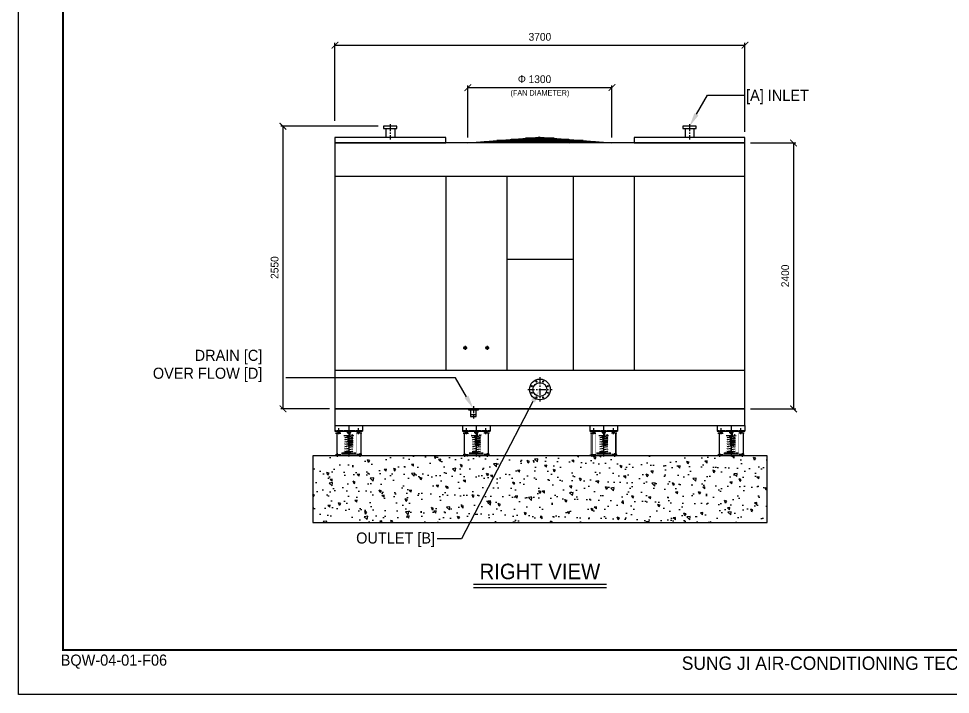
# Model space of a CAD drawing. Header units: millimetres. Extents: x -19 to 16796, y 3 to 11893.
# Drawn here: x -19 to 8388, y 3 to 6101 of the extents above; entities that cross this region are included whole.
import ezdxf
from ezdxf.enums import TextEntityAlignment as Align

# ---------------------------------------------------------------- set-up
doc = ezdxf.new("R2010")
doc.units = ezdxf.units.MM
doc.linetypes.add('CENTER', pattern=[2, 1.25, -0.25, 0.25, -0.25])
doc.linetypes.add('HIDDEN', pattern=[9.525, 6.35, -3.175])
doc.layers.get('DEFPOINTS').update_dxf_attribs({"color": 143})
for name, color, linetype in [('CENTER', 1, 'CENTER'), ('냉각탑_dim', 1, 'Continuous'), ('냉각탑_form', 1, 'Continuous'), ('냉각탑_text', 3, 'Continuous')]:
    doc.layers.add(name, color=color, linetype=linetype)
doc.styles.add('HY울릉도L', font='')
doc.styles.add('돋움', font='')
doc.styles.get('HY울릉도L').set_extended_font_data('HY울릉도L')
doc.styles.get('돋움').set_extended_font_data('Dotum')
doc.dimstyles.new('성지DIM', dxfattribs={"dimtxt": 3.5, "dimasz": 3, "dimexe": 1, "dimexo": 2.5, "dimgap": 2, "dimtad": 1, "dimdec": 0, "dimzin": 3, "dimdsep": 46, "dimtxsty": 'HY울릉도L', "dimblk": 'ARCHTICK', "dimcen": -2, "dimclrd": 256, "dimclre": 256, "dimclrt": 7, "dimadec": 0, "dimazin": 0, "dimtfac": 1, "dimtdec": 0, "dimtofl": 0, "dimtmove": 0, "dimatfit": 3, "dimfxl": 0, "dimtolj": 1, "dimtzin": 0, "dimlwe": -1, "dimarcsym": 0})

# ---------------------------------------------------------------- blocks, each defined once
blk = doc.blocks.new('냉각탑form')
at = {"layer": 'DEFPOINTS'}
blk.add_lwpolyline([(0, 297.07), (420.1, 297.07), (420.1, 0), (0, 0)], close=True, dxfattribs=at)
at = {"layer": '냉각탑_form', "const_width": 0.5}
blk.add_lwpolyline([(10, 287.07), (10, 10), (410.1, 10), (410.1, 287.07)], close=True, dxfattribs=at)
at = {"layer": '냉각탑_form', "style": '돋움'}
for s, height, p in [('BQW-04-01-F06', 2.5006, (9.48, 6.47)), ('SUNG JI AIR-CONDITIONING TECHNOLOGY CO. LTD', 3.0007, (149.5, 5.53))]:
    blk.add_text(s, height=height, dxfattribs=at).set_placement(p)
blk = doc.blocks.new('_ArchTick')
at = {"color": 0, "linetype": 'ByBlock', "const_width": 0.15}
blk.add_lwpolyline([(-0.5, -0.5), (0.5, 0.5)], dxfattribs=at)
blk = doc.blocks.new('*D3')
at = {"layer": 'DEFPOINTS', "color": 0, "transparency": 16777216}
for p in [(5334.8, 5479.1), (4034.8, 4979.5), (5334.8, 4979.5)]:
    blk.add_point(p, dxfattribs=at)
at = {"layer": '냉각탑_dim', "transparency": 16777216}
for p, q in [((4034.8, 5029.5), (4034.8, 5499.1)), ((5334.8, 5029.5), (5334.8, 5499.1))]:
    blk.add_line(p, q, dxfattribs=at)
at = {"layer": '냉각탑_dim', "lineweight": -2, "transparency": 16777216}
blk.add_line((4034.8, 5479.1), (5334.8, 5479.1), dxfattribs=at)
at = {"layer": '냉각탑_dim', "lineweight": -2, "transparency": 16777216, "xscale": 60, "yscale": 60, "zscale": 60, "rotation": 180}
blk.add_blockref('_ArchTick', (4034.8, 5479.1), dxfattribs=at)
at = {"layer": '냉각탑_dim', "lineweight": -2, "transparency": 16777216, "xscale": 60, "yscale": 60, "zscale": 60}
blk.add_blockref('_ArchTick', (5334.8, 5479.1), dxfattribs=at)
at = {"layer": '냉각탑_dim', "color": 7, "transparency": 16777216, "insert": (4684.8, 5554.1), "char_height": 70, "attachment_point": 5, "style": 'HY울릉도L'}
blk.add_mtext('\\A1;1300', dxfattribs=at)
blk = doc.blocks.new('*D4')
at = {"layer": 'DEFPOINTS', "color": 0, "transparency": 16777216}
for p in [(3274.8, 5129.5), (2366.2, 2579.5), (2834.8, 2579.5)]:
    blk.add_point(p, dxfattribs=at)
at = {"layer": '냉각탑_dim', "transparency": 16777216}
for p, q in [((3224.8, 5129.5), (2346.2, 5129.5)), ((2784.8, 2579.5), (2346.2, 2579.5))]:
    blk.add_line(p, q, dxfattribs=at)
at = {"layer": '냉각탑_dim', "lineweight": -2, "transparency": 16777216}
blk.add_line((2366.2, 5129.5), (2366.2, 2579.5), dxfattribs=at)
at = {"layer": '냉각탑_dim', "lineweight": -2, "transparency": 16777216, "xscale": 60, "yscale": 60, "zscale": 60}
for p, rotation in [((2366.2, 5129.5), 90), ((2366.2, 2579.5), 270)]:
    blk.add_blockref('_ArchTick', p, dxfattribs=dict(at, rotation=rotation))
at = {"layer": '냉각탑_dim', "color": 7, "transparency": 16777216, "insert": (2291.2, 3854.5), "char_height": 70, "attachment_point": 5, "rotation": 90, "style": 'HY울릉도L'}
blk.add_mtext('\\A1;2550', dxfattribs=at)
blk = doc.blocks.new('*D5')
at = {"layer": 'DEFPOINTS', "color": 0, "transparency": 16777216}
for p in [(6534.8, 4979.5), (6534.8, 2579.5), (6973.4, 2579.5)]:
    blk.add_point(p, dxfattribs=at)
at = {"layer": '냉각탑_dim', "transparency": 16777216}
for p, q in [((6584.8, 4979.5), (6993.4, 4979.5)), ((6584.8, 2579.5), (6993.4, 2579.5))]:
    blk.add_line(p, q, dxfattribs=at)
at = {"layer": '냉각탑_dim', "lineweight": -2, "transparency": 16777216}
blk.add_line((6973.4, 4979.5), (6973.4, 2579.5), dxfattribs=at)
at = {"layer": '냉각탑_dim', "lineweight": -2, "transparency": 16777216, "xscale": 60, "yscale": 60, "zscale": 60}
for p, rotation in [((6973.4, 4979.5), 90), ((6973.4, 2579.5), 270)]:
    blk.add_blockref('_ArchTick', p, dxfattribs=dict(at, rotation=rotation))
at = {"layer": '냉각탑_dim', "color": 7, "transparency": 16777216, "insert": (6898.4, 3779.5), "char_height": 70, "attachment_point": 5, "rotation": 90, "style": 'HY울릉도L'}
blk.add_mtext('\\A1;2400', dxfattribs=at)
blk = doc.blocks.new('*D11')
at = {"layer": 'DEFPOINTS', "color": 0, "transparency": 16777216}
for p in [(6534.8, 5861.5), (2834.8, 5129.5), (6534.8, 5029.5)]:
    blk.add_point(p, dxfattribs=at)
at = {"layer": '냉각탑_dim', "transparency": 16777216}
for p, q in [((2834.8, 5179.5), (2834.8, 5881.5)), ((6534.8, 5079.5), (6534.8, 5881.5))]:
    blk.add_line(p, q, dxfattribs=at)
at = {"layer": '냉각탑_dim', "lineweight": -2, "transparency": 16777216}
blk.add_line((2834.8, 5861.5), (6534.8, 5861.5), dxfattribs=at)
at = {"layer": '냉각탑_dim', "lineweight": -2, "transparency": 16777216, "xscale": 60, "yscale": 60, "zscale": 60, "rotation": 180}
blk.add_blockref('_ArchTick', (2834.8, 5861.5), dxfattribs=at)
at = {"layer": '냉각탑_dim', "lineweight": -2, "transparency": 16777216, "xscale": 60, "yscale": 60, "zscale": 60}
blk.add_blockref('_ArchTick', (6534.8, 5861.5), dxfattribs=at)
at = {"layer": '냉각탑_dim', "color": 7, "transparency": 16777216, "insert": (4684.8, 5936.5), "char_height": 70, "attachment_point": 5, "style": 'HY울릉도L'}
blk.add_mtext('\\A1;3700', dxfattribs=at)
blk = doc.blocks.new('A$C036B6841')
at = {"color": 3}
for p, q in [((0, 0), (650, 53.1)), ((1153, 10.6), (147, 10.6)), ((1040, 21.2), (260, 21.2)), ((650, 53.1), (379, 0)), ((910, 31.8), (390, 31.8)), ((780, 42.4), (520, 42.4)), ((650, 53.1), (601.1, 0)), ((650, 53.1), (1300, 0)), ((650, 53.1), (698.9, 0)), ((650, 53.1), (921, 0))]:
    blk.add_line(p, q, dxfattribs=at)
at = {"layer": 'DEFPOINTS'}
blk.add_line((650, 53.1), (650, 0), dxfattribs=at)
blk = doc.blocks.new('A$C2E82435F')
for p, q in [((0.5, 284.5), (0.5, 234.3)), ((0.5, 284.5), (250.5, 284.5)), ((250.5, 284.5), (250.5, 234.3)), ((0.5, 234.3), (250.5, 234.3)), ((6.5, 214.8), (55.5, 214.8)), ((45, 220.8), (23.9, 220.8)), ((30.5, 220.8), (30.5, 234.3)), ((30.5, 220.8), (30.5, 234.3)), ((31.2, 234.3), (31.2, 220.8)), ((42.7, 234.3), (42.7, 220.8)), ((43.5, 220.8), (43.5, 234.3)), ((80.9, 193.1), (125.5, 193.1)), ((163.8, 187.1), (90.2, 173.8)), ((108.5, 188), (107.1, 193.1)), ((125.5, 221.1), (107.9, 221.1)), ((108.5, 188), (125.5, 188)), ((112, 234.3), (138.9, 234.3)), ((116.4, 231.2), (116.4, 221.1)), ((117.1, 220), (116.4, 221.1)), ((116.5, 170.3), (163.1, 179.2)), ((117.1, 220), (125.5, 220)), ((117.1, 220), (117.1, 210.1)), ((117.1, 178.7), (117.1, 170.4)), ((125.5, 221.1), (143.1, 221.1)), ((125.5, 221.1), (143.1, 221.1)), ((133.9, 220), (125.5, 220)), ((133.9, 220), (134.5, 221.1)), ((133.9, 220), (133.9, 210.1)), ((133.9, 210.1), (133.9, 187.5)), ((134.5, 210.1), (134.5, 188)), ((134.6, 231.2), (134.6, 221.1)), ((134.6, 221.1), (134.6, 231.2)), ((143.1, 221.1), (143.1, 231.2)), ((143.1, 221.1), (143.1, 231.2)), ((148.9, 196.3), (161.9, 198.7)), ((154.4, 203.3), (156.3, 203.3)), ((167.2, 193.1), (170.1, 193.1)), ((244.5, 214.8), (195.5, 214.8)), ((206, 220.8), (227.1, 220.8)), ((207.5, 220.8), (207.5, 239.3)), ((207.5, 220.8), (207.5, 234.3)), ((208.2, 239.3), (208.2, 214.8)), ((208.2, 234.3), (208.2, 220.8)), ((219.7, 239.3), (219.7, 214.8)), ((219.7, 234.3), (219.7, 220.8)), ((220.5, 220.8), (220.5, 239.3)), ((220.5, 220.8), (220.5, 234.3)), ((220.5, 220.8), (220.5, 234.3)), ((164.4, 167.4), (90.9, 154.1)), ((164.4, 147.1), (90.9, 133.8)), ((164.4, 126.7), (90.9, 113.4)), ((164.4, 106.4), (90.9, 93.1)), ((115.9, 116.2), (124.9, 116.2)), ((116.5, 150), (163.1, 158.8)), ((116.5, 129.6), (163.1, 138.4)), ((116.5, 118.1), (116.5, 115.5)), ((116.5, 109.2), (163.1, 118.1)), ((117.1, 158.9), (117.1, 150.1)), ((117.1, 139), (117.1, 129.7)), ((133.9, 116.2), (124.9, 116.2)), ((125.5, 89.7), (163.1, 96.1)), ((133.3, 121.1), (133.3, 115.5)), ((6.5, 23.5), (55.5, 23.5)), ((61.5, 35.6), (78.2, 35.6)), ((125.5, 29.1), (61.5, 29.1)), ((61.5, 29.1), (125.5, 29.1)), ((61.5, 29.1), (189.6, 29.1)), ((74.4, 29.1), (61.5, 29.1)), ((78.2, 37.4), (78.2, 35.6)), ((163.6, 35.6), (78.2, 35.6)), ((88.1, 48.6), (125.5, 48.6)), ((125.5, 76.1), (91.2, 70.2)), ((127.7, 54.3), (102, 48.5)), ((127.7, 54.3), (102.6, 48.6)), ((163.1, 48.5), (125.5, 42.9)), ((125.5, 44), (129.9, 43.7)), ((128.1, 67.4), (163.1, 73.4)), ((172.8, 37.4), (172.8, 35.6)), ((189.5, 35.6), (172.8, 35.6)), ((176.6, 29.1), (189.5, 29.1)), ((244.5, 23.5), (195.5, 23.5))]:
    blk.add_line(p, q)
at = {"linetype": 'CENTER'}
for p, q in [((214, 219.8), (214, 261.5)), ((214, 224.9), (214, 249.8)), ((72.6, 21.2), (72.6, 38.9)), ((178.4, 21.2), (178.4, 38.9))]:
    blk.add_line(p, q, dxfattribs=at)
at = {"linetype": 'HIDDEN'}
for p, q in [((0.5, 239.3), (250.5, 239.3)), ((17.5, 214.8), (17.5, 23.5)), ((233.5, 214.8), (233.5, 23.5)), ((78.2, 35.6), (61.5, 35.6)), ((172.8, 35.6), (189.5, 35.6))]:
    blk.add_line(p, q, dxfattribs=at)
at = {"color": 0}
for p, q in [((133.9, 209.1), (134.8, 210.1)), ((141.6, 188), (145.8, 192.3))]:
    blk.add_line(p, q, dxfattribs=at)
for points, const_width in [([(30.5, 220.8), (6.5, 220.8), (6.5, 23.5), (0.5, 23.5), (0.5, 9.5), (250.5, 9.5), (250.5, 23.5), (244.5, 23.5), (244.5, 220.8), (220.5, 220.8)], 1), ([(6.5, 220.8), (30.5, 220.8)], 1), ([(43.5, 220.8), (52.4, 220.8), (52.4, 214.8)], 1), ([(45, 220.8), (52.4, 220.8)], 1), ([(52.4, 220.8), (52.4, 214.8)], 1), ([(195.5, 214.8), (195.5, 23.5), (55.5, 23.5), (55.5, 214.8)], 1), ([(125.5, 210.1), (80.1, 210.1), (80.9, 193.1), (107.1, 193.1)], 0.68), ([(90.2, 185.3), (108.4, 188.6)], 0.898), ([(90.2, 173.8), (115.9, 172.7)], 0.898), ([(90.9, 165.6), (116.5, 170.3)], 0.898), ([(116.5, 178.5), (116.5, 170.3)], 0.562), ([(167.2, 201.6), (167.2, 193.1), (170, 193.1), (170.9, 210.1), (125.5, 210.1)], 0.68), ([(142.5, 188), (133.9, 188)], 0.898), ([(133.9, 188), (133.9, 173.6)], 0.73), ([(163.1, 179.2), (134.6, 180.9)], 0.898), ([(142.5, 188), (154.4, 203.3), (165.5, 203.3)], 0.68), ([(161.9, 198.7), (151.4, 199.4)], 0.898), ([(206, 220.8), (198.5, 220.8)], 1), ([(198.5, 220.8), (198.5, 214.8)], 1), ([(207.5, 220.8), (198.5, 220.8), (198.5, 214.8)], 1), ([(244.5, 220.8), (220.5, 220.8)], 1), ([(90.9, 154.1), (116.5, 153)], 0.898), ([(90.9, 145.3), (116.5, 150)], 0.898), ([(90.9, 133.8), (116.5, 132.7)], 0.898), ([(90.9, 124.9), (116.5, 129.6)], 0.898), ([(90.9, 113.4), (128.6, 111.8)], 0.898), ([(90.9, 104.6), (128.6, 111.4)], 0.898), ([(90.9, 93.1), (126.1, 89.8)], 0.898), ([(90.9, 83.4), (125.5, 89.7)], 0.898), ([(115.9, 116.2), (116.5, 115.5)], 0.73), ([(115.9, 117.9), (115.9, 116.2)], 0.562), ([(116.5, 158.8), (116.5, 150)], 0.562), ([(116.5, 138.9), (116.5, 129.6)], 0.562), ([(116.5, 115.5), (124.9, 115.5)], 0.562), ([(133.3, 115.5), (124.9, 115.5)], 0.562), ([(163.1, 96.1), (125.5, 99.6)], 0.898), ([(133.9, 116.2), (133.3, 115.5)], 0.562), ([(163.1, 158.8), (133.9, 160.6)], 0.898), ([(163.1, 138.4), (133.9, 140.2)], 0.898), ([(163.1, 118.1), (133.9, 119.9)], 0.898), ([(133.9, 161.9), (133.9, 153.3)], 0.73), ([(133.9, 141.6), (133.9, 132.9)], 0.73), ([(133.9, 121.2), (133.9, 116.2)], 0.73), ([(88.1, 48.6), (78.2, 48.6), (78.2, 37.4), (61.5, 37.4), (61.5, 29.1)], 0.898), ([(61.5, 29.1), (61.5, 23.5)], 0.898), ([(90.9, 69.8), (128.1, 67.4)], 0.898), ([(128.1, 67.4), (90.9, 59.4)], 0.898), ([(125.5, 76.1), (163.1, 73.4)], 0.898), ([(163.1, 48.5), (127.7, 54.3)], 0.898), ([(163.1, 49.5), (127.7, 54.3)], 0.898), ([(163, 48.6), (172.8, 48.6), (172.8, 37.4), (189.5, 37.4), (189.5, 29.1)], 0.898), ([(189.5, 29.1), (189.5, 23.5)], 0.898)]:
    blk.add_lwpolyline(points, dxfattribs=dict(const_width=const_width))
for points, const_width in [([(90.2, 185.3, 0.725116), (90.2, 173.8, 0.725116)], 0.898), ([(133.3, 181.6), (161.9, 186.4, 0.664207), (161.9, 198.7, 0.63815)], 0.898), ([(133.3, 181.6), (161.9, 186.4, 0.562661), (163.6, 197.7, 0.562661)], 0.898), ([(134.6, 162), (163.1, 166.8, 0.664207), (163.1, 179.2, 0.63815)], 0.898), ([(167.2, 201.6, 0.414214), (165.5, 203.3, 0.414214)], 0.68), ([(90.9, 165.6, 0.725116), (90.9, 154.1, 0.725116)], 0.898), ([(90.9, 145.3, 0.725116), (90.9, 133.8, 0.725116)], 0.898), ([(90.9, 124.9, 0.725116), (90.9, 113.4, 0.725116)], 0.898), ([(90.9, 104.6, 0.725116), (90.9, 93.1, 0.725116)], 0.898), ([(125.5, 76.1), (163.1, 84.6, 0.712533), (163.1, 96.1, 0.643566)], 0.898), ([(125.5, 99.5), (163.1, 105.7, 0.664207), (163.1, 118.1, 0.63815)], 0.898), ([(133.3, 121.1), (163.1, 126.1, 0.664207), (163.1, 138.4)], 0.898), ([(134.6, 141.7), (163.1, 146.4, 0.664207), (163.1, 158.8, 0.63815)], 0.898), ([(90.9, 83.4, 0.611938), (90.9, 69.8, 0.611938)], 0.898), ([(90.9, 59.4, 0.495188), (88.4, 48.2, 0.495188)], 0.898), ([(163.1, 73.4, -0.712533), (163.1, 61.8), (127.7, 54.3)], 0.898), ([(163.6, 35.6, 0.602155), (163.1, 48.5, 0.60596)], 0.898)]:
    blk.add_lwpolyline(points, format="xyb", dxfattribs=dict(const_width=const_width))
for points in [[(112, 234.3, 0.898, 0.898, 0.322657), (107.9, 231.2, 0.898, 0.898, 0), (107.9, 221.1, 0.898, 0.898, 0), (116.4, 221.1, 0.562, 0.562, 0), (116.4, 210.1, 0.562, 0.562, 0)], [(134.5, 210.1, 0.562, 0.562, 0), (134.5, 221.1, 0.898, 0.898, 0), (143.1, 221.1, 0.898, 0.898, 0), (143.1, 231.2, 0.898, 0.898, 0.322657), (138.9, 234.3, 0.898, 0.898, -0.322657)]]:
    blk.add_lwpolyline(points, format="xyseb")
for centre, radius, start, end in [((112.1, 229.8), 4.44, 17.21844, 162.78156), ((125.6, 219.1), 15.2, 90.48284, 127.3884), ((125.4, 219.1), 15.2, 52.6116, 89.51716), ((138.8, 229.8), 4.44, 17.21844, 162.78156)]:
    blk.add_arc(centre, radius, start, end)
at = {"layer": 'CENTER'}
for p, q in [((37, 206.6), (37, 261.5)), ((125.5, 282.3), (125.5, 0.1)), ((214, 206.6), (214, 261.5)), ((23, 0), (23, 35.2)), ((228, 0), (228, 35.2))]:
    blk.add_line(p, q, dxfattribs=at)

msp = doc.modelspace()

# ---------------------------------------------------------------- hatches: boundary and pattern name
h = msp.add_hatch()
h.set_pattern_fill('AR-CONC', color=8, scale=1.28, angle=90)
h.set_pattern_definition([(140, (-18710.58, 3461.91), (20.402, 233.1964), [24.384, -268.224]), (85, (-18710.58, 3461.91), (-244.5528, -45.1116), [19.5072, -214.58]), (190.4514, (-18708.88, 3481.35), (-224.1507, 188.0848), [20.7232, -227.9555]), (136.1842, (-18775.6, 3461.9), (53.8142, 346.9812), [36.576, -402.336]), (186.6356, (-18771.12, 3490.83), (-316.7054, 303.8773), [31.085, -341.9336]), (81.1842, (-18775.6, 3461.9), (-316.7054, 303.8773), [29.261, -321.8685]), (111, (-18759.35, 3494.43), (130.8995, 194.0664), [24.384, -268.224]), (56, (-18759.35, 3494.43), (-235.7606, 79.1066), [19.5072, -214.5792]), (161.4514, (-18748.44, 3510.6), (-104.8611, 273.173), [20.7232, -227.9551]), (127.5, (-18710.58, 3461.91), (-108.23045, 3.9534), [0, -211.97824, 0, -217.8304, 0, -215.392]), (97.5, (-18710.58, 3461.91), (-128.23114, 85.52917), [0, -124.19584, 0, -207.10144, 0, -82.0928]), (57.5, (-18710.58, 3389.41), (7.3328, 173.55596), [0, -81.28, 0, -253.5936, 0, -336.4992]), (47.5, (-18710.58, 3356.9), (-32.5459, 189.60535), [0, -105.664, 0, -168.4122, 0, -238.9632])])
h.paths.add_polyline_path([(2634.8, 2154.5), (2634.8, 1554.5), (6734.8, 1554.5), (6734.8, 2154.5)])

# ---------------------------------------------------------------- linework, layer by layer
at = {"color": 3}
for p, q in [((3294.8, 5109.5), (3294.8, 5029.5)), ((3374.8, 5109.5), (3374.8, 5029.5)), ((5994.8, 5109.5), (5994.8, 5029.5)), ((6074.8, 5109.5), (6074.8, 5029.5)), ((2834.8, 4679.5), (6534.8, 4679.5)), ((3834.8, 4679.5), (3834.8, 2929.5)), ((4384.8, 4679.5), (4384.8, 2929.5)), ((4984.8, 4679.5), (4984.8, 2929.5)), ((5534.8, 4679.5), (5534.8, 2929.5)), ((4384.8, 3929.5), (4984.8, 3929.5)), ((2834.8, 2929.5), (6534.8, 2929.5)), ((4111.2, 2579.5), (4021.2, 2579.5)), ((4059.8, 2529.5), (4109.8, 2529.5))]:
    msp.add_line(p, q, dxfattribs=at)
msp.add_line((4084.8, 2579.5), (4084.8, 2579.5))
msp.add_line((4084.8, 2579.5), (4084.8, 2579.5))
msp.add_line((4084.8, 2579.5), (4084.8, 2579.5))
at = {"color": 1}
for p, q in [((4084.8, 997.5), (5284.8, 997.5)), ((4084.8, 967.5), (5284.8, 967.5))]:
    msp.add_line(p, q, dxfattribs=at)
at = {"color": 3}
for points in [[(3274.8, 5129.5), (3274.8, 5109.5), (3394.8, 5109.5), (3394.8, 5129.5)], [(5974.8, 5129.5), (5974.8, 5109.5), (6094.8, 5109.5), (6094.8, 5129.5)], [(2834.8, 5029.5), (2834.8, 4979.5), (3834.8, 4979.5), (3834.8, 5029.5)], [(2834.8, 4979.5), (2834.8, 2579.5), (6534.8, 2579.5), (6534.8, 4979.5)], [(5534.8, 5029.5), (5534.8, 4979.5), (6534.8, 4979.5), (6534.8, 5029.5)], [(4039.8, 2579.5), (4039.8, 2569.5), (4129.8, 2569.5), (4129.8, 2579.5)], [(4059.8, 2569.5), (4059.8, 2509.5), (4109.8, 2509.5), (4109.8, 2569.5)]]:
    msp.add_lwpolyline(points, close=True, dxfattribs=at)
at = {"color": 4}
msp.add_lwpolyline([(2834.8, 2429.5), (6534.8, 2429.5), (6534.8, 2579.5), (2834.8, 2579.5)], close=True, dxfattribs=at)
at = {"color": 8}
msp.add_lwpolyline([(2634.8, 2154.5), (2634.8, 1554.5), (6734.8, 1554.5), (6734.8, 2154.5)], close=True, dxfattribs=at)
at = {"color": 3}
for centre, radius in [((4009.8, 3129.5), 12.5), ((4209.8, 3129.5), 12.5), ((4684.8, 2754.5), 93.8), ((4612.6, 2784.4), 5), ((4684.8, 2754.5), 62.5), ((4654.9, 2826.7), 5), ((4714.7, 2826.7), 5), ((4757, 2784.4), 5), ((4612.6, 2724.6), 5), ((4757, 2724.6), 5), ((4654.9, 2682.3), 5), ((4714.7, 2682.3), 5)]:
    msp.add_circle(centre, radius, dxfattribs=at)
at = {"layer": 'CENTER', "linetype": 'CENTER', "ltscale": 50}
for p, q in [((3334.8, 5149.5), (3334.8, 5009.5)), ((6034.8, 5149.5), (6034.8, 5009.5)), ((3992.3, 3129.5), (4027.3, 3129.5)), ((4009.8, 3147), (4009.8, 3112)), ((4192.3, 3129.5), (4227.3, 3129.5)), ((4209.8, 3147), (4209.8, 3112)), ((4684.8, 2864.5), (4684.8, 2644.5)), ((4574.8, 2754.5), (4794.8, 2754.5)), ((4084.8, 2604.5), (4084.8, 2492.9))]:
    msp.add_line(p, q, dxfattribs=at)
at = {"layer": '냉각탑_dim', "linetype": 'ByBlock', "lineweight": -2}
for p, q in [((6097.3, 5237.7), (6196.4, 5409.4)), ((6196.4, 5409.4), (6534.8, 5409.4)), ((3923.2, 2859.4), (2392.9, 2859.4)), ((4022.3, 2687.7), (3923.2, 2859.4)), ((4622.3, 2646.2), (3976.3, 1406.2)), ((3976.3, 1406.2), (3758.4, 1406.4))]:
    msp.add_line(p, q, dxfattribs=at)
at = {"layer": '냉각탑_dim'}
for points in [[(6115.3, 5227.3), (6034.8, 5129.5), (6079.3, 5248.1)], [(4004.3, 2677.3), (4084.8, 2579.5), (4040.3, 2698.1)], [(4604.3, 2656.6), (4684.8, 2754.5), (4640.3, 2635.8)]]:
    msp.add_solid(points, dxfattribs=at)

# ---------------------------------------------------------------- block references
for name, p in [('A$C036B6841', (4034.8, 4979.5)), ('A$C2E82435F', (2834.3, 2145)), ('A$C2E82435F', (3984.3, 2145)), ('A$C2E82435F', (5134.3, 2145)), ('A$C2E82435F', (6284.3, 2145))]:
    msp.add_blockref(name, p)
at = {"layer": '냉각탑_form', "xscale": 40.02539682539683, "yscale": 40.02539682539683, "zscale": 40.02539682539683}
msp.add_blockref('냉각탑form', (-18.9, 2.7), dxfattribs=at)

# ---------------------------------------------------------------- texts
at = {"layer": '냉각탑_text', "style": '돋움'}
for s, height, p in [('Φ', 70, (4522, 5555.6)), ('(FAN DIAMETER)', 50, (4684.8, 5430.7)), ('RIGHT VIEW', 140, (4684.8, 1112.3))]:
    msp.add_text(s, height=height, dxfattribs=at).set_placement(p, align=Align.MIDDLE_CENTER)
for s, p in [('[A] INLET', (6544.8, 5409.4)), (' DRAIN [C]', (1533.2, 3062.4)), (' OVER FLOW [D]', (1155.7, 2900.9))]:
    msp.add_text(s, height=100, dxfattribs=at).set_placement(p, align=Align.MIDDLE_LEFT)
msp.add_text('OUTLET [B]', height=100, dxfattribs=at).set_placement((3738.8, 1413.7), align=Align.MIDDLE_RIGHT)

# ---------------------------------------------------------------- dimensions: what is measured, and where the dimension line sits
at = {"layer": '냉각탑_dim'}
for base, p1, p2, picture, middle in [((6534.8, 5861.5), (2834.8, 5129.5), (6534.8, 5029.5), '*D11', (4684.8, 5936.5)), ((5334.8, 5479.1), (4034.8, 4979.5), (5334.8, 4979.5), '*D3', (4684.8, 5554.1))]:
    dim = msp.add_linear_dim(base=base, p1=p1, p2=p2, dimstyle='성지DIM', override={"dimscale": 20, "dimtmove": 2}, dxfattribs=at)
    dim.commit()
    dim.dimension.update_dxf_attribs({"geometry": picture, "text_midpoint": middle})
for base, p1, p2, picture, middle in [((2366.2, 2579.5), (3274.8, 5129.5), (2834.8, 2579.5), '*D4', (2291.2, 3854.5)), ((6973.4, 2579.5), (6534.8, 4979.5), (6534.8, 2579.5), '*D5', (6898.4, 3779.5))]:
    dim = msp.add_linear_dim(base=base, p1=p1, p2=p2, angle=90, dimstyle='성지DIM', override={"dimscale": 20, "dimtmove": 2}, dxfattribs=at)
    dim.commit()
    dim.dimension.update_dxf_attribs({"geometry": picture, "text_midpoint": middle})

doc.saveas('drawing.dxf')
